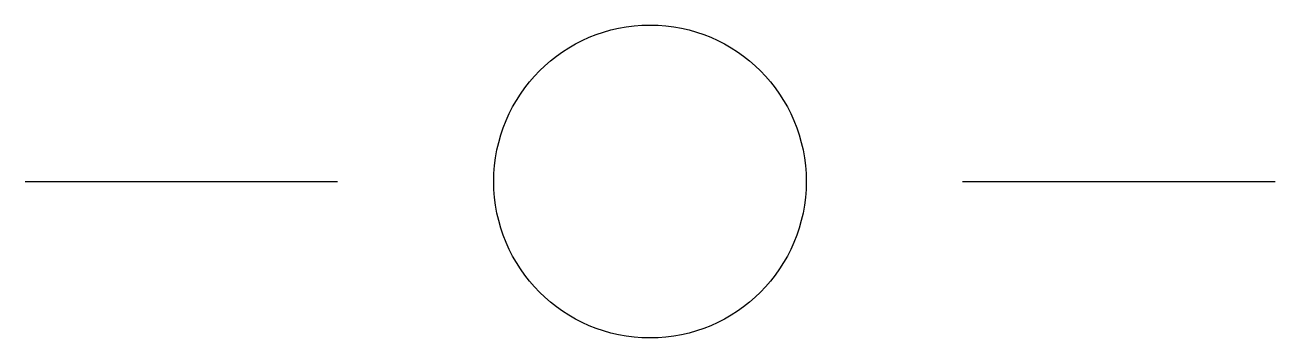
# Model space of a CAD drawing. Header units: metres. Extents: x 10 to 50, y 5 to 15.
import ezdxf

# ---------------------------------------------------------------- set-up
doc = ezdxf.new("R2010")
doc.units = ezdxf.units.M
doc.layers.add('Layer_Color_9_Light_Grey', color=9, linetype='CONTINUOUS')
doc.layers.add('Layer_Color_BYLAYER', color=10, linetype='CONTINUOUS')

msp = doc.modelspace()

# ---------------------------------------------------------------- linework, layer by layer
at = {"color": 253}
msp.add_line((40, 10), (50, 10), dxfattribs=at)
at = {"layer": 'Layer_Color_9_Light_Grey'}
msp.add_circle((30, 10), 5, dxfattribs=at)
at = {"layer": 'Layer_Color_BYLAYER'}
msp.add_line((10, 10), (20, 10), dxfattribs=at)

doc.saveas('drawing.dxf')
